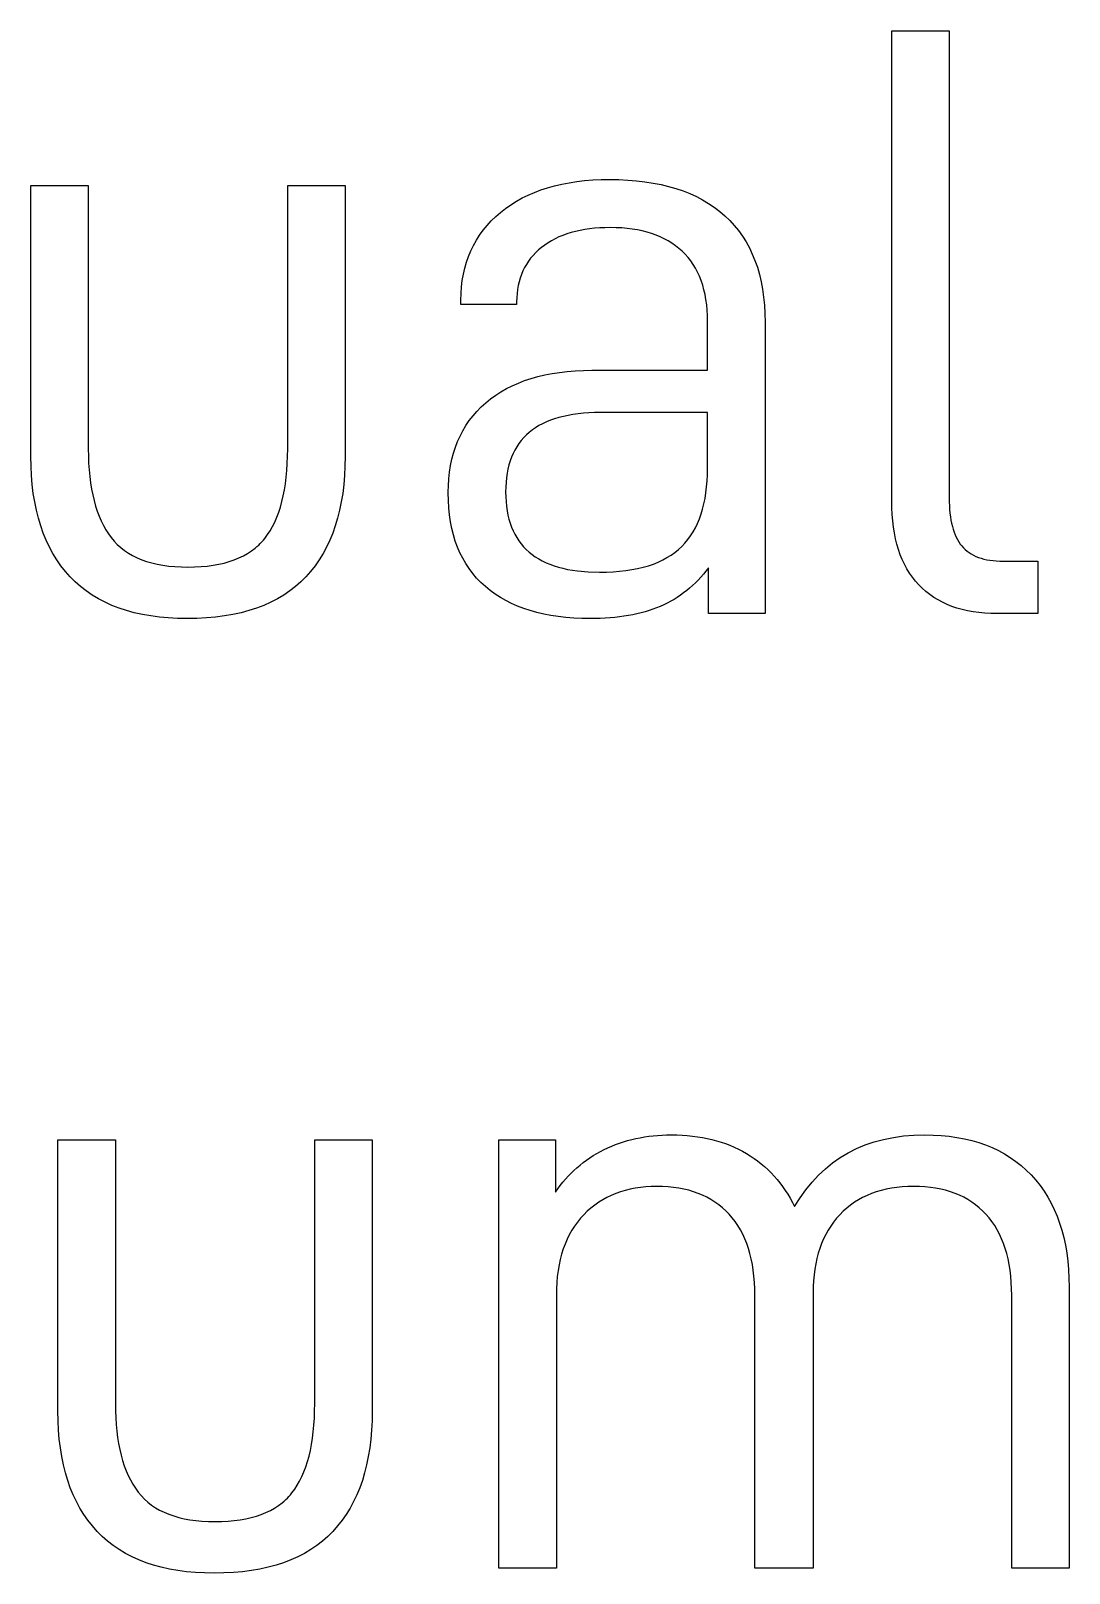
# Model space of a CAD drawing. Header units: millimetres. Extents: x 120 to 180, y -156 to -28.
# Drawn here: x 158.396 to 161.648, y -100.921 to -96.089 of the extents above; entities that cross this region are included whole.
import ezdxf

# ---------------------------------------------------------------- set-up
doc = ezdxf.new("R2010")
doc.units = ezdxf.units.MM
doc.layers.add('F.Silkscreen', color=41, linetype='CONTINUOUS', true_color=0xf2eda1)

msp = doc.modelspace()

# ---------------------------------------------------------------- linework, layer by layer
at = {"layer": 'F.Silkscreen', "linetype": 'CONTINUOUS'}
for p, q in [((161.092525, -97.562233), (161.092525, -96.088521)), ((161.092525, -96.088521), (161.272441, -96.088521)), ((161.272441, -96.088521), (161.272441, -97.551649)), ((158.396423, -97.422), (158.396423, -96.57269)), ((158.396423, -96.57269), (158.576335, -96.57269)), ((158.576335, -96.57269), (158.576335, -97.398194)), ((159.200748, -97.398194), (159.200748, -96.57269)), ((159.200748, -96.57269), (159.380672, -96.57269)), ((159.380672, -96.57269), (159.380672, -97.422)), ((159.954215, -96.602958), (159.973733, -96.594495)), ((159.973733, -96.594495), (159.993977, -96.586838)), ((159.993977, -96.586838), (160.014946, -96.579987)), ((160.014946, -96.579987), (160.036641, -96.573942)), ((160.036641, -96.573942), (160.059061, -96.568702)), ((160.059061, -96.568702), (160.082207, -96.564269)), ((160.082207, -96.564269), (160.106078, -96.560642)), ((160.106078, -96.560642), (160.130675, -96.557821)), ((160.130675, -96.557821), (160.155998, -96.555806)), ((160.155998, -96.555806), (160.182046, -96.554597)), ((160.182046, -96.554597), (160.20882, -96.554194)), ((160.20882, -96.554194), (160.23781, -96.554638)), ((160.23781, -96.554638), (160.265944, -96.555971)), ((160.265944, -96.555971), (160.293223, -96.558192)), ((160.293223, -96.558192), (160.319646, -96.561302)), ((160.319646, -96.561302), (160.345213, -96.565301)), ((160.345213, -96.565301), (160.369925, -96.570188)), ((160.369925, -96.570188), (160.39378, -96.575964)), ((160.39378, -96.575964), (160.41678, -96.582628)), ((160.41678, -96.582628), (160.438925, -96.590182)), ((160.438925, -96.590182), (160.460213, -96.598624)), ((159.883395, -96.644871), (159.900012, -96.633184)), ((159.900012, -96.633184), (159.917354, -96.622303)), ((159.917354, -96.622303), (159.935422, -96.612228)), ((159.935422, -96.612228), (159.954215, -96.602958)), ((160.460213, -96.598624), (160.480646, -96.607956)), ((160.480646, -96.607956), (160.500223, -96.618176)), ((160.500223, -96.618176), (160.518944, -96.629286)), ((160.518944, -96.629286), (160.53681, -96.641284)), ((160.53681, -96.641284), (160.553819, -96.654172)), ((159.825273, -96.698488), (159.838382, -96.684243)), ((159.838382, -96.684243), (159.852459, -96.670536)), ((159.852459, -96.670536), (159.867504, -96.657365)), ((159.867504, -96.657365), (159.883395, -96.644871)), ((160.553819, -96.654172), (160.569973, -96.667949)), ((160.569973, -96.667949), (160.585207, -96.682584)), ((160.585207, -96.682584), (160.599455, -96.698045)), ((159.791761, -96.744441), (159.801962, -96.728587)), ((159.801962, -96.728587), (159.813133, -96.713269)), ((159.813133, -96.713269), (159.825273, -96.698488)), ((160.0386, -96.739977), (160.027216, -96.746049)), ((160.050446, -96.734391), (160.0386, -96.739977)), ((160.062754, -96.729291), (160.050446, -96.734391)), ((160.075526, -96.724677), (160.062754, -96.729291)), ((160.088763, -96.720549), (160.075526, -96.724677)), ((160.102464, -96.716907), (160.088763, -96.720549)), ((160.116632, -96.713751), (160.102464, -96.716907)), ((160.131267, -96.71108), (160.116632, -96.713751)), ((160.146368, -96.708895), (160.131267, -96.71108)), ((160.161939, -96.707196), (160.146368, -96.708895)), ((160.177978, -96.705982), (160.161939, -96.707196)), ((160.194487, -96.705254), (160.177978, -96.705982)), ((160.211467, -96.705011), (160.194487, -96.705254)), ((160.229412, -96.705301), (160.211467, -96.705011)), ((160.246837, -96.706169), (160.229412, -96.705301)), ((160.263742, -96.707615), (160.246837, -96.706169)), ((160.280128, -96.70964), (160.263742, -96.707615)), ((160.295994, -96.712243), (160.280128, -96.70964)), ((160.311341, -96.715425), (160.295994, -96.712243)), ((160.32617, -96.719186), (160.311341, -96.715425)), ((160.340481, -96.723525), (160.32617, -96.719186)), ((160.354274, -96.728443), (160.340481, -96.723525)), ((160.367549, -96.733939), (160.354274, -96.728443)), ((160.380307, -96.740014), (160.367549, -96.733939)), ((160.392549, -96.746667), (160.380307, -96.740014)), ((160.599455, -96.698045), (160.612718, -96.714334)), ((160.612718, -96.714334), (160.624996, -96.731449)), ((160.624996, -96.731449), (160.636289, -96.74939)), ((159.766977, -96.795226), (159.774268, -96.777761)), ((159.774268, -96.777761), (159.782529, -96.760833)), ((159.782529, -96.760833), (159.791761, -96.744441)), ((159.97751, -96.78345), (159.96927, -96.792126)), ((159.986363, -96.775135), (159.97751, -96.78345)), ((159.99583, -96.767181), (159.986363, -96.775135)), ((160.005832, -96.759651), (159.99583, -96.767181)), ((160.016294, -96.752607), (160.005832, -96.759651)), ((160.027216, -96.746049), (160.016294, -96.752607)), ((160.404274, -96.753899), (160.392549, -96.746667)), ((160.415483, -96.76171), (160.404274, -96.753899)), ((160.426177, -96.770099), (160.415483, -96.76171)), ((160.436355, -96.779066), (160.426177, -96.770099)), ((160.445968, -96.788609), (160.436355, -96.779066)), ((160.45496, -96.798709), (160.445968, -96.788609)), ((160.636289, -96.74939), (160.646598, -96.768159)), ((160.646598, -96.768159), (160.655924, -96.787755)), ((160.655924, -96.787755), (160.664266, -96.808178)), ((159.750932, -96.850844), (159.755309, -96.831767)), ((159.755309, -96.831767), (159.760658, -96.813228)), ((159.760658, -96.813228), (159.766977, -96.795226)), ((159.942434, -96.830445), (159.937254, -96.840928)), ((159.948225, -96.820323), (159.942434, -96.830445)), ((159.954628, -96.810562), (159.948225, -96.820323)), ((159.961642, -96.801163), (159.954628, -96.810562)), ((159.96927, -96.792126), (159.961642, -96.801163)), ((160.463332, -96.809367), (160.45496, -96.798709)), ((160.471084, -96.820584), (160.463332, -96.809367)), ((160.478216, -96.832358), (160.471084, -96.820584)), ((160.484728, -96.84469), (160.478216, -96.832358)), ((160.664266, -96.808178), (160.671625, -96.829427)), ((160.671625, -96.829427), (160.678002, -96.851504)), ((159.745095, -96.890608), (159.747527, -96.870457)), ((159.747527, -96.870457), (159.750932, -96.850844)), ((159.925378, -96.87455), (159.92264, -96.886482)), ((159.928727, -96.862981), (159.925378, -96.87455)), ((159.932685, -96.851774), (159.928727, -96.862981)), ((159.937254, -96.840928), (159.932685, -96.851774)), ((160.490619, -96.85758), (160.484728, -96.84469)), ((160.495891, -96.871028), (160.490619, -96.85758)), ((160.500542, -96.885034), (160.495891, -96.871028)), ((160.504573, -96.899598), (160.500542, -96.885034)), ((160.678002, -96.851504), (160.683397, -96.874408)), ((160.683397, -96.874408), (160.687809, -96.898139)), ((159.743148, -96.932521), (159.743635, -96.911296)), ((159.743148, -96.945778), (159.743148, -96.932521)), ((159.743635, -96.911296), (159.745095, -96.890608)), ((159.918078, -96.92445), (159.917774, -96.937831)), ((159.91899, -96.911431), (159.918078, -96.92445)), ((159.92051, -96.898775), (159.91899, -96.911431)), ((159.92264, -96.886482), (159.92051, -96.898775)), ((160.507983, -96.91472), (160.504573, -96.899598)), ((160.510774, -96.9304), (160.507983, -96.91472)), ((160.512945, -96.946638), (160.510774, -96.9304)), ((160.687809, -96.898139), (160.691241, -96.922697)), ((160.691241, -96.922697), (160.693692, -96.948083)), ((159.917774, -96.945778), (159.743148, -96.945778)), ((159.917774, -96.937831), (159.917774, -96.945778)), ((160.514495, -96.963434), (160.512945, -96.946638)), ((160.515425, -96.980787), (160.514495, -96.963434)), ((160.515735, -96.998699), (160.515425, -96.980787)), ((160.693692, -96.948083), (160.695162, -96.974296)), ((160.695162, -96.974296), (160.695652, -97.001336)), ((160.515735, -97.152154), (160.515735, -96.998699)), ((160.695652, -97.001336), (160.695652, -97.914152)), ((159.963118, -97.177608), (159.984244, -97.171642)), ((159.984244, -97.171642), (160.006125, -97.166471)), ((160.006125, -97.166471), (160.028759, -97.162096)), ((160.028759, -97.162096), (160.052148, -97.158517)), ((160.052148, -97.158517), (160.076292, -97.155733)), ((160.076292, -97.155733), (160.101192, -97.153744)), ((160.101192, -97.153744), (160.126847, -97.152551)), ((160.126847, -97.152551), (160.153259, -97.152154)), ((160.153259, -97.152154), (160.515735, -97.152154)), ((159.852168, -97.230117), (159.86878, -97.219376)), ((159.86878, -97.219376), (159.886143, -97.209431)), ((159.886143, -97.209431), (159.904258, -97.200281)), ((159.904258, -97.200281), (159.923125, -97.191928)), ((159.923125, -97.191928), (159.942745, -97.18437)), ((159.942745, -97.18437), (159.963118, -97.177608)), ((159.793577, -97.280682), (159.806925, -97.267031)), ((159.806925, -97.267031), (159.821197, -97.253988)), ((159.821197, -97.253988), (159.836307, -97.241655)), ((159.836307, -97.241655), (159.852168, -97.230117)), ((159.759071, -97.325292), (159.769651, -97.309813)), ((159.769651, -97.309813), (159.781153, -97.294943)), ((159.781153, -97.294943), (159.793577, -97.280682)), ((159.999095, -97.319409), (159.98781, -97.32548)), ((160.010959, -97.313823), (159.999095, -97.319409)), ((160.023403, -97.308723), (160.010959, -97.313823)), ((160.036426, -97.304109), (160.023403, -97.308723)), ((160.050029, -97.299981), (160.036426, -97.304109)), ((160.06421, -97.296338), (160.050029, -97.299981)), ((160.078972, -97.293182), (160.06421, -97.296338)), ((160.094312, -97.29051), (160.078972, -97.293182)), ((160.110233, -97.288325), (160.094312, -97.29051)), ((160.126733, -97.286625), (160.110233, -97.288325)), ((160.143812, -97.285411), (160.126733, -97.286625)), ((160.161471, -97.284683), (160.143812, -97.285411)), ((160.17971, -97.28444), (160.161471, -97.284683)), ((160.515735, -97.28444), (160.17971, -97.28444)), ((160.515735, -97.459063), (160.515735, -97.28444)), ((159.732863, -97.375386), (159.740678, -97.358079)), ((159.740678, -97.358079), (159.749414, -97.341381)), ((159.749414, -97.341381), (159.759071, -97.325292)), ((159.94007, -97.363124), (159.932258, -97.372111)), ((159.948459, -97.354624), (159.94007, -97.363124)), ((159.957428, -97.346609), (159.948459, -97.354624)), ((159.966976, -97.33908), (159.957428, -97.346609)), ((159.977103, -97.332037), (159.966976, -97.33908)), ((159.98781, -97.32548), (159.977103, -97.332037)), ((158.576335, -97.398194), (158.576614, -97.420988)), ((159.200469, -97.421616), (159.200748, -97.398194)), ((159.714943, -97.430966), (159.719996, -97.41183)), ((159.719996, -97.41183), (159.72597, -97.393303)), ((159.72597, -97.393303), (159.732863, -97.375386)), ((159.906803, -97.412915), (159.901886, -97.424331)), ((159.912298, -97.401985), (159.906803, -97.412915)), ((159.918373, -97.391541), (159.912298, -97.401985)), ((159.925026, -97.381583), (159.918373, -97.391541)), ((159.932258, -97.372111), (159.925026, -97.381583)), ((158.396903, -97.452308), (158.396423, -97.422)), ((158.398345, -97.481717), (158.396903, -97.452308)), ((158.576614, -97.420988), (158.577452, -97.443056)), ((158.577452, -97.443056), (158.578847, -97.464401)), ((158.578847, -97.464401), (158.5808, -97.485021)), ((159.198237, -97.466101), (159.199632, -97.444251)), ((159.199632, -97.444251), (159.200469, -97.421616)), ((159.380191, -97.452308), (159.37875, -97.481717)), ((159.380672, -97.422), (159.380191, -97.452308)), ((159.707595, -97.471066), (159.71081, -97.450711)), ((159.71081, -97.450711), (159.714943, -97.430966)), ((159.890606, -97.461494), (159.888003, -97.474854)), ((159.893787, -97.448621), (159.890606, -97.461494)), ((159.897547, -97.436233), (159.893787, -97.448621)), ((159.901886, -97.424331), (159.897547, -97.436233)), ((160.515419, -97.479242), (160.515735, -97.459063)), ((158.400748, -97.510226), (158.398345, -97.481717)), ((158.404112, -97.537836), (158.400748, -97.510226)), ((158.5808, -97.485021), (158.583311, -97.504918)), ((158.583311, -97.504918), (158.586381, -97.52409)), ((159.190703, -97.526934), (159.193772, -97.507442)), ((159.193772, -97.507442), (159.196283, -97.487164)), ((159.196283, -97.487164), (159.198237, -97.466101)), ((159.376346, -97.510226), (159.372982, -97.537836)), ((159.37875, -97.481717), (159.376346, -97.510226)), ((159.703519, -97.533153), (159.703923, -97.513606)), ((159.703923, -97.513606), (159.7053, -97.492031)), ((159.7053, -97.492031), (159.707595, -97.471066)), ((159.884533, -97.503031), (159.883666, -97.517849)), ((159.885979, -97.4887), (159.884533, -97.503031)), ((159.888003, -97.474854), (159.885979, -97.4887)), ((160.51289, -97.517648), (160.51447, -97.498771)), ((160.51447, -97.498771), (160.515419, -97.479242)), ((158.408437, -97.564547), (158.404112, -97.537836)), ((158.586381, -97.52409), (158.590008, -97.542539)), ((158.590008, -97.542539), (158.594194, -97.560264)), ((158.594194, -97.560264), (158.598938, -97.577266)), ((159.182889, -97.563561), (159.187075, -97.54564)), ((159.187075, -97.54564), (159.190703, -97.526934)), ((159.372982, -97.537836), (159.368657, -97.564547)), ((159.703464, -97.53579), (159.703519, -97.533153)), ((159.70392, -97.559573), (159.703464, -97.53579)), ((159.705286, -97.582632), (159.70392, -97.559573)), ((159.883666, -97.517849), (159.883377, -97.533153)), ((159.883377, -97.533153), (159.883663, -97.548616)), ((159.883663, -97.548616), (159.884524, -97.563588)), ((160.504362, -97.570373), (160.507836, -97.553449)), ((160.507836, -97.553449), (160.510678, -97.535874)), ((160.510678, -97.535874), (160.51289, -97.517648)), ((161.092857, -97.583413), (161.092525, -97.562233)), ((161.272441, -97.551649), (161.272596, -97.564334)), ((158.413723, -97.590359), (158.408437, -97.564547)), ((158.419971, -97.615272), (158.413723, -97.590359)), ((158.598938, -97.577266), (158.604239, -97.593543)), ((158.604239, -97.593543), (158.610099, -97.609098)), ((158.610099, -97.609098), (158.616517, -97.623929)), ((159.166984, -97.612611), (159.172844, -97.597046)), ((159.172844, -97.597046), (159.178146, -97.580696)), ((159.178146, -97.580696), (159.182889, -97.563561)), ((159.36337, -97.590359), (159.357122, -97.615272)), ((159.368657, -97.564547), (159.36337, -97.590359)), ((159.707564, -97.604967), (159.705286, -97.582632)), ((159.710751, -97.626579), (159.707564, -97.604967)), ((159.884524, -97.563588), (159.885958, -97.578069)), ((159.885958, -97.578069), (159.887965, -97.59206)), ((159.887965, -97.59206), (159.890547, -97.60556)), ((159.890547, -97.60556), (159.893702, -97.618569)), ((160.490163, -97.617238), (160.495526, -97.602267)), ((160.495526, -97.602267), (160.500259, -97.586646)), ((160.500259, -97.586646), (160.504362, -97.570373)), ((161.093851, -97.603952), (161.092857, -97.583413)), ((161.095509, -97.623849), (161.093851, -97.603952)), ((161.272596, -97.564334), (161.273062, -97.576585)), ((161.273062, -97.576585), (161.273837, -97.5884)), ((161.273837, -97.5884), (161.274922, -97.599781)), ((161.274922, -97.599781), (161.276318, -97.610726)), ((161.276318, -97.610726), (161.278023, -97.621237)), ((158.427179, -97.639286), (158.419971, -97.615272)), ((158.435349, -97.6624), (158.427179, -97.639286)), ((158.616517, -97.623929), (158.623493, -97.638037)), ((158.623493, -97.638037), (158.631027, -97.651422)), ((158.631027, -97.651422), (158.639119, -97.664084)), ((159.137964, -97.66702), (159.146056, -97.654595)), ((159.146056, -97.654595), (159.15359, -97.641385)), ((159.15359, -97.641385), (159.160566, -97.627391)), ((159.160566, -97.627391), (159.166984, -97.612611)), ((159.349913, -97.639286), (159.341742, -97.6624)), ((159.357122, -97.615272), (159.349913, -97.639286)), ((159.714849, -97.647467), (159.710751, -97.626579)), ((159.719856, -97.667631), (159.714849, -97.647467)), ((159.893702, -97.618569), (159.89743, -97.631087)), ((159.89743, -97.631087), (159.901732, -97.643114)), ((159.901732, -97.643114), (159.906608, -97.65465)), ((159.906608, -97.65465), (159.912057, -97.665696)), ((160.462428, -97.67061), (160.470304, -97.658244)), ((160.470304, -97.658244), (160.477552, -97.645226)), ((160.477552, -97.645226), (160.484172, -97.631558)), ((160.484172, -97.631558), (160.490163, -97.617238)), ((161.097829, -97.643106), (161.095509, -97.623849)), ((161.100811, -97.661721), (161.097829, -97.643106)), ((161.278023, -97.621237), (161.280039, -97.631314)), ((161.280039, -97.631314), (161.282364, -97.640956)), ((161.282364, -97.640956), (161.285, -97.650164)), ((161.285, -97.650164), (161.287945, -97.658938)), ((161.287945, -97.658938), (161.291201, -97.667277)), ((158.44448, -97.684616), (158.435349, -97.6624)), ((158.454572, -97.705932), (158.44448, -97.684616)), ((158.465625, -97.726349), (158.454572, -97.705932)), ((158.639119, -97.664084), (158.647769, -97.676023)), ((158.647769, -97.676023), (158.65708, -97.687233)), ((158.65708, -97.687233), (158.667154, -97.69772)), ((158.667154, -97.69772), (158.677992, -97.707484)), ((158.677992, -97.707484), (158.689594, -97.716525)), ((159.099092, -97.709225), (159.104606, -97.70457)), ((159.104606, -97.70457), (159.109929, -97.699739)), ((159.109929, -97.699739), (159.115062, -97.694733)), ((159.115062, -97.694733), (159.120003, -97.689551)), ((159.120003, -97.689551), (159.124754, -97.684194)), ((159.124754, -97.684194), (159.129314, -97.678661)), ((159.129314, -97.678661), (159.137964, -97.66702)), ((159.322517, -97.705932), (159.311463, -97.726349)), ((159.33261, -97.684616), (159.322517, -97.705932)), ((159.341742, -97.6624), (159.33261, -97.684616)), ((159.725773, -97.687072), (159.719856, -97.667631)), ((159.732598, -97.705789), (159.725773, -97.687072)), ((159.740332, -97.723783), (159.732598, -97.705789)), ((159.912057, -97.665696), (159.91808, -97.676251)), ((159.91808, -97.676251), (159.924677, -97.686315)), ((159.924677, -97.686315), (159.931847, -97.695888)), ((159.931847, -97.695888), (159.939591, -97.70497)), ((159.939591, -97.70497), (159.947908, -97.713561)), ((160.42459, -97.713575), (160.435039, -97.703803)), ((160.435039, -97.703803), (160.444795, -97.693389)), ((160.444795, -97.693389), (160.453925, -97.682325)), ((160.453925, -97.682325), (160.462428, -97.67061)), ((161.104454, -97.679695), (161.100811, -97.661721)), ((161.108759, -97.697027), (161.104454, -97.679695)), ((161.113725, -97.713719), (161.108759, -97.697027)), ((161.291201, -97.667277), (161.294766, -97.675183)), ((161.294766, -97.675183), (161.298641, -97.682654)), ((161.298641, -97.682654), (161.302826, -97.689692)), ((161.302826, -97.689692), (161.307321, -97.696296)), ((161.307321, -97.696296), (161.312126, -97.702466)), ((161.312126, -97.702466), (161.317282, -97.708234)), ((158.47764, -97.745867), (158.465625, -97.726349)), ((158.490616, -97.764486), (158.47764, -97.745867)), ((158.689594, -97.716525), (158.70196, -97.724843)), ((158.70196, -97.724843), (158.715091, -97.732438)), ((158.715091, -97.732438), (158.728987, -97.73931)), ((158.728987, -97.73931), (158.743648, -97.745459)), ((158.743648, -97.745459), (158.759075, -97.750884)), ((158.759075, -97.750884), (158.775269, -97.755586)), ((158.775269, -97.755586), (158.792229, -97.759565)), ((159.001816, -97.755957), (159.01801, -97.751389)), ((159.01801, -97.751389), (159.033437, -97.746118)), ((159.033437, -97.746118), (159.048098, -97.740144)), ((159.048098, -97.740144), (159.061994, -97.733468)), ((159.061994, -97.733468), (159.075124, -97.726089)), ((159.075124, -97.726089), (159.08749, -97.718008)), ((159.08749, -97.718008), (159.099092, -97.709225)), ((159.299447, -97.745867), (159.28647, -97.764486)), ((159.311463, -97.726349), (159.299447, -97.745867)), ((159.748973, -97.741053), (159.740332, -97.723783)), ((159.758523, -97.7576), (159.748973, -97.741053)), ((159.947908, -97.713561), (159.956799, -97.721661)), ((159.956799, -97.721661), (159.966264, -97.729271)), ((159.966264, -97.729271), (159.976303, -97.73639)), ((159.976303, -97.73639), (159.986914, -97.743017)), ((159.986914, -97.743017), (159.9981, -97.749154)), ((159.9981, -97.749154), (160.009859, -97.7548)), ((160.009859, -97.7548), (160.022192, -97.759955)), ((160.346008, -97.758969), (160.360996, -97.75298)), ((160.360996, -97.75298), (160.375228, -97.74636)), ((160.375228, -97.74636), (160.388703, -97.739109)), ((160.388703, -97.739109), (160.401422, -97.731228)), ((160.401422, -97.731228), (160.413384, -97.722717)), ((160.413384, -97.722717), (160.42459, -97.713575)), ((161.119351, -97.729769), (161.113725, -97.713719)), ((161.125637, -97.745178), (161.119351, -97.729769)), ((161.132583, -97.759946), (161.125637, -97.745178)), ((161.317282, -97.708234), (161.32283, -97.713629)), ((161.32283, -97.713629), (161.328769, -97.718651)), ((161.328769, -97.718651), (161.3351, -97.723301)), ((161.3351, -97.723301), (161.341823, -97.727579)), ((161.341823, -97.727579), (161.348938, -97.731485)), ((161.348938, -97.731485), (161.356447, -97.735018)), ((161.356447, -97.735018), (161.364349, -97.738179)), ((161.364349, -97.738179), (161.372645, -97.740969)), ((161.372645, -97.740969), (161.381335, -97.743386)), ((161.381335, -97.743386), (161.39042, -97.745431)), ((161.39042, -97.745431), (161.3999, -97.747104)), ((161.3999, -97.747104), (161.409775, -97.748405)), ((161.409775, -97.748405), (161.420046, -97.749335)), ((161.420046, -97.749335), (161.430712, -97.749892)), ((161.430712, -97.749892), (161.441776, -97.750078)), ((161.441776, -97.750078), (161.550258, -97.750078)), ((161.550258, -97.750078), (161.550258, -97.914152)), ((158.504553, -97.782206), (158.490616, -97.764486)), ((158.519451, -97.799026), (158.504553, -97.782206)), ((158.535301, -97.814886), (158.519451, -97.799026)), ((158.792229, -97.759565), (158.809956, -97.762821)), ((158.809956, -97.762821), (158.828451, -97.765353)), ((158.828451, -97.765353), (158.847713, -97.767162)), ((158.847713, -97.767162), (158.867743, -97.768248)), ((158.867743, -97.768248), (158.888542, -97.768609)), ((158.888542, -97.768609), (158.909341, -97.768258)), ((158.909341, -97.768258), (158.929372, -97.767204)), ((158.929372, -97.767204), (158.948634, -97.765446)), ((158.948634, -97.765446), (158.967129, -97.762986)), ((158.967129, -97.762986), (158.984856, -97.759823)), ((158.984856, -97.759823), (159.001816, -97.755957)), ((159.257633, -97.799026), (159.241764, -97.814886)), ((159.272532, -97.782206), (159.257633, -97.799026)), ((159.28647, -97.764486), (159.272532, -97.782206)), ((159.76898, -97.773422), (159.758523, -97.7576)), ((159.780344, -97.788522), (159.76898, -97.773422)), ((159.792614, -97.802897), (159.780344, -97.788522)), ((159.805791, -97.816549), (159.792614, -97.802897)), ((160.022192, -97.759955), (160.035099, -97.764619)), ((160.035099, -97.764619), (160.048579, -97.768792)), ((160.048579, -97.768792), (160.062632, -97.772475)), ((160.062632, -97.772475), (160.07726, -97.775666)), ((160.07726, -97.775666), (160.108235, -97.780576)), ((160.108235, -97.780576), (160.141505, -97.783521)), ((160.141505, -97.783521), (160.17707, -97.784503)), ((160.17707, -97.784503), (160.198867, -97.784188)), ((160.198867, -97.784188), (160.219907, -97.783242)), ((160.219907, -97.783242), (160.240191, -97.781666)), ((160.240191, -97.781666), (160.259719, -97.77946)), ((160.259719, -97.77946), (160.278489, -97.776622)), ((160.278489, -97.776622), (160.296504, -97.773155)), ((160.296504, -97.773155), (160.313762, -97.769057)), ((160.313762, -97.769057), (160.330263, -97.764328)), ((160.330263, -97.764328), (160.346008, -97.758969)), ((160.494575, -97.800472), (160.486182, -97.809532)), ((160.502738, -97.791071), (160.494575, -97.800472)), ((160.510671, -97.781329), (160.502738, -97.791071)), ((160.518375, -97.771247), (160.510671, -97.781329)), ((160.518375, -97.914152), (160.518375, -97.771247)), ((161.140188, -97.774073), (161.132583, -97.759946)), ((161.148453, -97.787559), (161.140188, -97.774073)), ((161.157376, -97.800403), (161.148453, -97.787559)), ((161.166957, -97.812606), (161.157376, -97.800403)), ((158.552093, -97.829722), (158.535301, -97.814886)), ((158.569827, -97.843536), (158.552093, -97.829722)), ((158.588502, -97.856327), (158.569827, -97.843536)), ((159.207086, -97.843536), (159.188276, -97.856327)), ((159.224915, -97.829722), (159.207086, -97.843536)), ((159.241764, -97.814886), (159.224915, -97.829722)), ((159.819873, -97.829478), (159.805791, -97.816549)), ((159.834785, -97.841652), (159.819873, -97.829478)), ((159.850446, -97.85304), (159.834785, -97.841652)), ((160.440776, -97.849721), (160.431006, -97.856735)), ((160.450316, -97.842365), (160.440776, -97.849721)), ((160.459627, -97.834669), (160.450316, -97.842365)), ((160.468708, -97.826631), (160.459627, -97.834669)), ((160.47756, -97.818252), (160.468708, -97.826631)), ((160.486182, -97.809532), (160.47756, -97.818252)), ((161.177196, -97.824168), (161.166957, -97.812606)), ((161.188063, -97.835065), (161.177196, -97.824168)), ((161.199531, -97.845258), (161.188063, -97.835065)), ((161.211601, -97.854749), (161.199531, -97.845258)), ((158.608119, -97.868095), (158.588502, -97.856327)), ((158.628676, -97.87884), (158.608119, -97.868095)), ((158.650173, -97.888562), (158.628676, -97.87884)), ((158.67261, -97.89726), (158.650173, -97.888562)), ((158.695987, -97.904936), (158.67261, -97.89726)), ((159.103218, -97.89726), (159.079497, -97.904936)), ((159.125956, -97.888562), (159.103218, -97.89726)), ((159.147711, -97.87884), (159.125956, -97.888562)), ((159.168484, -97.868095), (159.147711, -97.87884)), ((159.188276, -97.856327), (159.168484, -97.868095)), ((159.866856, -97.863643), (159.850446, -97.85304)), ((159.884014, -97.873461), (159.866856, -97.863643)), ((159.901919, -97.882493), (159.884014, -97.873461)), ((159.92057, -97.89074), (159.901919, -97.882493)), ((159.939967, -97.898202), (159.92057, -97.89074)), ((159.960109, -97.904878), (159.939967, -97.898202)), ((160.344436, -97.900636), (160.332412, -97.904681)), ((160.356155, -97.896291), (160.344436, -97.900636)), ((160.367568, -97.891647), (160.356155, -97.896291)), ((160.378715, -97.886683), (160.367568, -97.891647)), ((160.389632, -97.881377), (160.378715, -97.886683)), ((160.400319, -97.875729), (160.389632, -97.881377)), ((160.410778, -97.869739), (160.400319, -97.875729)), ((160.421006, -97.863408), (160.410778, -97.869739)), ((160.431006, -97.856735), (160.421006, -97.863408)), ((161.224272, -97.863536), (161.211601, -97.854749)), ((161.237545, -97.871621), (161.224272, -97.863536)), ((161.25142, -97.879002), (161.237545, -97.871621)), ((161.265896, -97.885681), (161.25142, -97.879002)), ((161.280974, -97.891656), (161.265896, -97.885681)), ((161.296653, -97.896929), (161.280974, -97.891656)), ((161.312935, -97.901498), (161.296653, -97.896929)), ((158.720303, -97.911588), (158.695987, -97.904936)), ((158.745557, -97.917217), (158.720303, -97.911588)), ((158.771749, -97.921823), (158.745557, -97.917217)), ((158.79888, -97.925405), (158.771749, -97.921823)), ((158.826948, -97.927964), (158.79888, -97.925405)), ((158.855953, -97.929499), (158.826948, -97.927964)), ((158.885894, -97.930011), (158.855953, -97.929499)), ((158.916507, -97.929499), (158.885894, -97.930011)), ((158.946134, -97.927964), (158.916507, -97.929499)), ((158.974776, -97.925405), (158.946134, -97.927964)), ((159.002432, -97.921823), (158.974776, -97.925405)), ((159.029104, -97.917217), (159.002432, -97.921823)), ((159.054792, -97.911588), (159.029104, -97.917217)), ((159.079497, -97.904936), (159.054792, -97.911588)), ((159.980994, -97.910768), (159.960109, -97.904878)), ((160.002623, -97.915874), (159.980994, -97.910768)), ((160.024994, -97.920193), (160.002623, -97.915874)), ((160.048107, -97.923728), (160.024994, -97.920193)), ((160.071961, -97.926477), (160.048107, -97.923728)), ((160.096555, -97.92844), (160.071961, -97.926477)), ((160.121888, -97.929618), (160.096555, -97.92844)), ((160.14796, -97.930011), (160.121888, -97.929618)), ((160.179773, -97.929411), (160.14796, -97.930011)), ((160.210327, -97.927612), (160.179773, -97.929411)), ((160.225134, -97.926262), (160.210327, -97.927612)), ((160.239629, -97.924613), (160.225134, -97.926262)), ((160.253812, -97.922664), (160.239629, -97.924613)), ((160.267685, -97.920416), (160.253812, -97.922664)), ((160.281247, -97.917868), (160.267685, -97.920416)), ((160.294501, -97.91502), (160.281247, -97.917868)), ((160.307445, -97.911873), (160.294501, -97.91502)), ((160.320082, -97.908427), (160.307445, -97.911873)), ((160.332412, -97.904681), (160.320082, -97.908427)), ((160.695652, -97.914152), (160.518375, -97.914152)), ((161.329817, -97.905365), (161.312935, -97.901498)), ((161.347302, -97.908528), (161.329817, -97.905365)), ((161.365388, -97.910989), (161.347302, -97.908528)), ((161.384075, -97.912746), (161.365388, -97.910989)), ((161.403365, -97.913801), (161.384075, -97.912746)), ((161.423255, -97.914152), (161.403365, -97.913801)), ((161.550258, -97.914152), (161.423255, -97.914152)), ((158.481086, -100.412734), (158.481086, -99.563424)), ((158.481086, -99.563424), (158.661006, -99.563424)), ((158.661006, -99.563424), (158.661006, -100.388928)), ((159.285419, -100.388928), (159.285419, -99.563424)), ((159.285419, -99.563424), (159.465343, -99.563424)), ((159.465343, -99.563424), (159.465343, -100.412734)), ((159.86222, -100.904886), (159.86222, -99.563424)), ((159.86222, -99.563424), (160.039485, -99.563424)), ((160.039485, -99.563424), (160.039485, -99.727463)), ((160.191623, -99.593876), (160.203467, -99.588268)), ((160.203467, -99.588268), (160.215485, -99.583022)), ((160.215485, -99.583022), (160.227676, -99.578138)), ((160.227676, -99.578138), (160.240041, -99.573615)), ((160.240041, -99.573615), (160.252579, -99.569454)), ((160.252579, -99.569454), (160.265291, -99.565656)), ((160.265291, -99.565656), (160.278177, -99.562218)), ((160.278177, -99.562218), (160.291236, -99.559143)), ((160.291236, -99.559143), (160.304469, -99.55643)), ((160.304469, -99.55643), (160.317876, -99.554078)), ((160.317876, -99.554078), (160.331456, -99.552088)), ((160.331456, -99.552088), (160.34521, -99.55046)), ((160.34521, -99.55046), (160.359137, -99.549194)), ((160.359137, -99.549194), (160.373238, -99.548289)), ((160.373238, -99.548289), (160.387513, -99.547746)), ((160.387513, -99.547746), (160.401962, -99.547565)), ((160.401962, -99.547565), (160.419019, -99.547793)), ((160.419019, -99.547793), (160.435761, -99.548475)), ((160.435761, -99.548475), (160.452188, -99.549612)), ((160.452188, -99.549612), (160.4683, -99.551204)), ((160.4683, -99.551204), (160.4841, -99.553251)), ((160.4841, -99.553251), (160.499587, -99.555752)), ((160.499587, -99.555752), (160.514762, -99.558708)), ((160.514762, -99.558708), (160.529626, -99.562119)), ((160.529626, -99.562119), (160.544181, -99.565984)), ((160.544181, -99.565984), (160.558426, -99.570303)), ((160.558426, -99.570303), (160.572362, -99.575077)), ((160.572362, -99.575077), (160.585991, -99.580306)), ((160.585991, -99.580306), (160.599313, -99.585988)), ((160.599313, -99.585988), (160.612329, -99.592125)), ((160.612329, -99.592125), (160.62504, -99.598716)), ((160.956267, -99.603792), (160.982299, -99.590614)), ((160.982299, -99.590614), (161.009447, -99.579193)), ((161.009447, -99.579193), (161.037709, -99.569529)), ((161.037709, -99.569529), (161.067085, -99.561622)), ((161.067085, -99.561622), (161.097574, -99.555472)), ((161.097574, -99.555472), (161.129176, -99.55108)), ((161.129176, -99.55108), (161.161889, -99.548444)), ((161.161889, -99.548444), (161.195712, -99.547565)), ((161.195712, -99.547565), (161.22213, -99.548056)), ((161.22213, -99.548056), (161.247803, -99.549529)), ((161.247803, -99.549529), (161.272732, -99.551983)), ((161.272732, -99.551983), (161.296917, -99.555418)), ((161.296917, -99.555418), (161.320357, -99.559836)), ((161.320357, -99.559836), (161.343054, -99.565235)), ((161.343054, -99.565235), (161.365007, -99.571617)), ((161.365007, -99.571617), (161.386215, -99.57898)), ((161.386215, -99.57898), (161.406679, -99.587325)), ((161.406679, -99.587325), (161.426399, -99.596652)), ((160.116265, -99.642235), (160.126185, -99.634367)), ((160.126185, -99.634367), (160.136385, -99.626818)), ((160.136385, -99.626818), (160.146867, -99.61959)), ((160.146867, -99.61959), (160.157631, -99.612682)), ((160.157631, -99.612682), (160.168678, -99.606093)), ((160.168678, -99.606093), (160.180008, -99.599825)), ((160.180008, -99.599825), (160.191623, -99.593876)), ((160.62504, -99.598716), (160.637447, -99.605761)), ((160.637447, -99.605761), (160.649524, -99.613236)), ((160.649524, -99.613236), (160.661247, -99.621104)), ((160.661247, -99.621104), (160.672617, -99.629364)), ((160.672617, -99.629364), (160.683633, -99.638016)), ((160.683633, -99.638016), (160.694295, -99.647061)), ((160.884871, -99.653869), (160.907552, -99.63542)), ((160.907552, -99.63542), (160.931351, -99.618728)), ((160.931351, -99.618728), (160.956267, -99.603792)), ((161.426399, -99.596652), (161.445375, -99.606961)), ((161.445375, -99.606961), (161.463607, -99.618253)), ((161.463607, -99.618253), (161.481094, -99.630526)), ((161.481094, -99.630526), (161.497837, -99.643782)), ((160.062595, -99.69617), (160.070847, -99.68638)), ((160.070847, -99.68638), (160.079376, -99.676911)), ((160.079376, -99.676911), (160.088181, -99.667762)), ((160.088181, -99.667762), (160.097264, -99.658933)), ((160.097264, -99.658933), (160.106625, -99.650424)), ((160.106625, -99.650424), (160.116265, -99.642235)), ((160.694295, -99.647061), (160.704604, -99.656498)), ((160.704604, -99.656498), (160.71456, -99.666328)), ((160.71456, -99.666328), (160.724162, -99.67655)), ((160.724162, -99.67655), (160.733411, -99.687166)), ((160.733411, -99.687166), (160.742306, -99.698174)), ((160.842865, -99.696039), (160.863308, -99.674076)), ((160.863308, -99.674076), (160.884871, -99.653869)), ((161.497837, -99.643782), (161.513836, -99.65802)), ((161.513836, -99.65802), (161.52909, -99.673241)), ((161.52909, -99.673241), (161.543508, -99.68934)), ((160.039485, -99.727463), (160.046915, -99.716712)), ((160.046915, -99.716712), (160.054618, -99.706281)), ((160.054618, -99.706281), (160.062595, -99.69617)), ((160.214285, -99.737005), (160.200649, -99.743581)), ((160.228363, -99.73112), (160.214285, -99.737005)), ((160.242885, -99.725928), (160.228363, -99.73112)), ((160.257851, -99.721428), (160.242885, -99.725928)), ((160.273261, -99.717621), (160.257851, -99.721428)), ((160.289115, -99.714505), (160.273261, -99.717621)), ((160.305414, -99.712082), (160.289115, -99.714505)), ((160.322159, -99.710352), (160.305414, -99.712082)), ((160.33935, -99.709313), (160.322159, -99.710352)), ((160.356986, -99.708967), (160.33935, -99.709313)), ((160.374939, -99.709308), (160.356986, -99.708967)), ((160.392383, -99.71033), (160.374939, -99.709308)), ((160.409319, -99.712035), (160.392383, -99.71033)), ((160.425746, -99.714421), (160.409319, -99.712035)), ((160.441664, -99.717489), (160.425746, -99.714421)), ((160.457075, -99.721239), (160.441664, -99.717489)), ((160.471976, -99.725671), (160.457075, -99.721239)), ((160.486369, -99.730786), (160.471976, -99.725671)), ((160.500253, -99.736583), (160.486369, -99.730786)), ((160.513629, -99.743063), (160.500253, -99.736583)), ((160.742306, -99.698174), (160.750848, -99.709575)), ((160.750848, -99.709575), (160.759037, -99.721368)), ((160.759037, -99.721368), (160.766873, -99.733555)), ((160.766873, -99.733555), (160.774355, -99.746135)), ((160.805341, -99.745238), (160.823543, -99.71976)), ((160.823543, -99.71976), (160.842865, -99.696039)), ((161.01517, -99.737005), (161.001455, -99.743581)), ((161.029391, -99.73112), (161.01517, -99.737005)), ((161.044117, -99.725928), (161.029391, -99.73112)), ((161.059348, -99.721428), (161.044117, -99.725928)), ((161.075083, -99.717621), (161.059348, -99.721428)), ((161.091323, -99.714505), (161.075083, -99.717621)), ((161.108066, -99.712082), (161.091323, -99.714505)), ((161.125313, -99.710352), (161.108066, -99.712082)), ((161.143063, -99.709313), (161.125313, -99.710352)), ((161.161315, -99.708967), (161.143063, -99.709313)), ((161.179268, -99.709308), (161.161315, -99.708967)), ((161.196712, -99.71033), (161.179268, -99.709308)), ((161.213648, -99.712035), (161.196712, -99.71033)), ((161.230075, -99.714421), (161.213648, -99.712035)), ((161.245994, -99.717489), (161.230075, -99.714421)), ((161.261404, -99.721239), (161.245994, -99.717489)), ((161.276306, -99.725671), (161.261404, -99.721239)), ((161.290699, -99.730786), (161.276306, -99.725671)), ((161.304584, -99.736583), (161.290699, -99.730786)), ((161.31796, -99.743063), (161.304584, -99.736583)), ((161.543508, -99.68934), (161.556995, -99.706213)), ((161.556995, -99.706213), (161.569552, -99.723862)), ((161.569552, -99.723862), (161.581179, -99.742285)), ((160.150529, -99.776811), (160.139102, -99.786849)), ((160.162397, -99.767465), (160.150529, -99.776811)), ((160.174706, -99.758812), (160.162397, -99.767465)), ((160.187456, -99.75085), (160.174706, -99.758812)), ((160.200649, -99.743581), (160.187456, -99.75085)), ((160.526496, -99.750225), (160.513629, -99.743063)), ((160.538855, -99.75807), (160.526496, -99.750225)), ((160.550704, -99.766598), (160.538855, -99.75807)), ((160.562046, -99.775808), (160.550704, -99.766598)), ((160.572878, -99.785702), (160.562046, -99.775808)), ((160.774355, -99.746135), (160.781485, -99.759107)), ((160.781485, -99.759107), (160.788261, -99.772473)), ((160.788261, -99.772473), (160.805341, -99.745238)), ((160.951659, -99.776811), (160.940478, -99.786849)), ((160.963348, -99.767465), (160.951659, -99.776811)), ((160.975544, -99.758812), (160.963348, -99.767465)), ((160.988246, -99.75085), (160.975544, -99.758812)), ((161.001455, -99.743581), (160.988246, -99.75085)), ((161.330828, -99.750225), (161.31796, -99.743063)), ((161.343187, -99.75807), (161.330828, -99.750225)), ((161.355037, -99.766598), (161.343187, -99.75807)), ((161.36638, -99.775808), (161.355037, -99.766598)), ((161.377213, -99.785702), (161.36638, -99.775808)), ((161.581179, -99.742285), (161.591876, -99.761484)), ((161.591876, -99.761484), (161.601643, -99.781457)), ((161.601643, -99.781457), (161.61048, -99.802205)), ((160.098863, -99.833477), (160.090462, -99.84662)), ((160.107939, -99.820923), (160.098863, -99.833477)), ((160.11769, -99.808957), (160.107939, -99.820923)), ((160.128116, -99.79758), (160.11769, -99.808957)), ((160.139102, -99.786849), (160.128116, -99.79758)), ((160.583202, -99.796279), (160.572878, -99.785702)), ((160.592959, -99.807501), (160.583202, -99.796279)), ((160.60209, -99.819343), (160.592959, -99.807501)), ((160.610594, -99.831806), (160.60209, -99.819343)), ((160.618471, -99.84489), (160.610594, -99.831806)), ((160.901483, -99.833199), (160.893344, -99.846125)), ((160.910272, -99.820799), (160.901483, -99.833199)), ((160.919713, -99.808926), (160.910272, -99.820799)), ((160.929805, -99.79758), (160.919713, -99.808926)), ((160.940478, -99.786849), (160.929805, -99.79758)), ((161.387538, -99.796279), (161.377213, -99.785702)), ((161.397296, -99.807501), (161.387538, -99.796279)), ((161.406427, -99.819343), (161.397296, -99.807501)), ((161.41493, -99.831806), (161.406427, -99.819343)), ((161.422806, -99.84489), (161.41493, -99.831806)), ((161.61048, -99.802205), (161.618387, -99.823728)), ((161.618387, -99.823728), (161.625364, -99.846027)), ((160.075682, -99.874673), (160.069303, -99.889582)), ((160.082735, -99.860352), (160.075682, -99.874673)), ((160.090462, -99.84662), (160.082735, -99.860352)), ((160.62572, -99.858594), (160.618471, -99.84489)), ((160.63234, -99.872918), (160.62572, -99.858594)), ((160.638332, -99.887862), (160.63234, -99.872918)), ((160.879021, -99.873558), (160.872836, -99.888064)), ((160.885857, -99.859578), (160.879021, -99.873558)), ((160.893344, -99.846125), (160.885857, -99.859578)), ((161.430055, -99.858594), (161.422806, -99.84489)), ((161.436674, -99.872918), (161.430055, -99.858594)), ((161.442666, -99.887862), (161.436674, -99.872918)), ((161.625364, -99.846027), (161.63141, -99.8691)), ((161.63141, -99.8691), (161.636526, -99.892949)), ((160.058563, -99.921166), (160.054202, -99.937842)), ((160.063597, -99.90508), (160.058563, -99.921166)), ((160.069303, -99.889582), (160.063597, -99.90508)), ((160.643695, -99.903427), (160.638332, -99.887862)), ((160.648429, -99.919612), (160.643695, -99.903427)), ((160.652532, -99.936417), (160.648429, -99.919612)), ((160.862419, -99.918657), (160.858187, -99.934743)), ((160.867302, -99.903097), (160.862419, -99.918657)), ((160.872836, -99.888064), (160.867302, -99.903097)), ((161.448028, -99.903427), (161.442666, -99.887862)), ((161.452761, -99.919612), (161.448028, -99.903427)), ((161.456864, -99.936417), (161.452761, -99.919612)), ((161.636526, -99.892949), (161.640713, -99.917573)), ((161.640713, -99.917573), (161.643968, -99.942973)), ((160.047495, -99.972961), (160.045148, -99.991403)), ((160.050512, -99.955107), (160.047495, -99.972961)), ((160.054202, -99.937842), (160.050512, -99.955107)), ((160.656006, -99.953842), (160.652532, -99.936417)), ((160.658849, -99.971887), (160.656006, -99.953842)), ((160.66106, -99.990552), (160.658849, -99.971887)), ((160.851677, -99.968495), (160.849399, -99.986161)), ((160.854607, -99.951356), (160.851677, -99.968495)), ((160.858187, -99.934743), (160.854607, -99.951356)), ((161.460337, -99.953842), (161.456864, -99.936417)), ((161.463179, -99.971887), (161.460337, -99.953842)), ((161.46539, -99.990552), (161.463179, -99.971887)), ((161.643968, -99.942973), (161.646294, -99.969147)), ((161.646294, -99.969147), (161.647689, -99.996098)), ((160.043473, -100.010435), (160.042468, -100.030056)), ((160.045148, -99.991403), (160.043473, -100.010435)), ((160.662641, -100.009837), (160.66106, -99.990552)), ((160.663589, -100.029742), (160.662641, -100.009837)), ((160.846795, -100.023073), (160.846469, -100.042319)), ((160.847771, -100.004354), (160.846795, -100.023073)), ((160.849399, -99.986161), (160.847771, -100.004354)), ((161.46697, -100.009837), (161.46539, -99.990552)), ((161.467918, -100.029742), (161.46697, -100.009837)), ((161.647689, -99.996098), (161.648155, -100.023823)), ((161.648155, -100.023823), (161.648155, -100.904886)), ((160.042468, -100.030056), (160.042133, -100.050266)), ((160.042133, -100.050266), (160.042133, -100.904886)), ((160.663905, -100.050266), (160.663589, -100.029742)), ((160.663905, -100.904886), (160.663905, -100.050266)), ((160.846469, -100.042319), (160.846469, -100.904886)), ((161.468234, -100.050266), (161.467918, -100.029742)), ((161.468234, -100.904886), (161.468234, -100.050266)), ((158.481567, -100.443042), (158.481086, -100.412734)), ((158.661006, -100.388928), (158.661285, -100.411722)), ((158.661285, -100.411722), (158.662122, -100.43379)), ((159.284303, -100.434985), (159.28514, -100.41235)), ((159.28514, -100.41235), (159.285419, -100.388928)), ((159.465343, -100.412734), (159.464862, -100.443042)), ((158.483009, -100.472451), (158.481567, -100.443042)), ((158.662122, -100.43379), (158.663518, -100.455135)), ((158.663518, -100.455135), (158.665471, -100.475755)), ((159.280954, -100.477898), (159.282907, -100.456835)), ((159.282907, -100.456835), (159.284303, -100.434985)), ((159.464862, -100.443042), (159.463421, -100.472451)), ((158.485412, -100.50096), (158.483009, -100.472451)), ((158.488776, -100.52857), (158.485412, -100.50096)), ((158.665471, -100.475755), (158.667982, -100.495652)), ((158.667982, -100.495652), (158.671052, -100.514824)), ((159.275373, -100.517668), (159.278443, -100.498176)), ((159.278443, -100.498176), (159.280954, -100.477898)), ((159.461018, -100.50096), (159.457654, -100.52857)), ((159.463421, -100.472451), (159.461018, -100.50096)), ((158.493102, -100.555281), (158.488776, -100.52857)), ((158.498389, -100.581093), (158.493102, -100.555281)), ((158.671052, -100.514824), (158.67468, -100.533273)), ((158.67468, -100.533273), (158.678865, -100.550998)), ((158.678865, -100.550998), (158.683609, -100.568)), ((159.262817, -100.57143), (159.26756, -100.554295)), ((159.26756, -100.554295), (159.271746, -100.536374)), ((159.271746, -100.536374), (159.275373, -100.517668)), ((159.453328, -100.555281), (159.448042, -100.581093)), ((159.457654, -100.52857), (159.453328, -100.555281)), ((158.504637, -100.606006), (158.498389, -100.581093)), ((158.511846, -100.63002), (158.504637, -100.606006)), ((158.683609, -100.568), (158.688911, -100.584277)), ((158.688911, -100.584277), (158.694771, -100.599832)), ((158.694771, -100.599832), (158.70119, -100.614663)), ((159.245237, -100.618125), (159.251655, -100.603345)), ((159.251655, -100.603345), (159.257515, -100.58778)), ((159.257515, -100.58778), (159.262817, -100.57143)), ((159.441794, -100.606006), (159.434585, -100.63002)), ((159.448042, -100.581093), (159.441794, -100.606006)), ((158.520017, -100.653134), (158.511846, -100.63002)), ((158.529149, -100.67535), (158.520017, -100.653134)), ((158.70119, -100.614663), (158.708166, -100.628771)), ((158.708166, -100.628771), (158.715701, -100.642156)), ((158.715701, -100.642156), (158.723793, -100.654818)), ((158.723793, -100.654818), (158.732444, -100.666757)), ((159.222635, -100.657754), (159.230727, -100.645329)), ((159.230727, -100.645329), (159.238261, -100.632119)), ((159.238261, -100.632119), (159.245237, -100.618125)), ((159.426415, -100.653134), (159.417283, -100.67535)), ((159.434585, -100.63002), (159.426415, -100.653134)), ((158.539241, -100.696666), (158.529149, -100.67535)), ((158.550295, -100.717083), (158.539241, -100.696666)), ((158.732444, -100.666757), (158.741755, -100.677967)), ((158.741755, -100.677967), (158.751829, -100.688454)), ((158.751829, -100.688454), (158.762666, -100.698218)), ((158.762666, -100.698218), (158.774268, -100.707259)), ((159.172161, -100.708742), (159.183763, -100.699959)), ((159.183763, -100.699959), (159.189277, -100.695304)), ((159.189277, -100.695304), (159.1946, -100.690473)), ((159.1946, -100.690473), (159.199733, -100.685467)), ((159.199733, -100.685467), (159.204674, -100.680285)), ((159.204674, -100.680285), (159.209425, -100.674928)), ((159.209425, -100.674928), (159.213985, -100.669395)), ((159.213985, -100.669395), (159.222635, -100.657754)), ((159.40719, -100.696666), (159.396135, -100.717083)), ((159.417283, -100.67535), (159.40719, -100.696666)), ((158.56231, -100.736601), (158.550295, -100.717083)), ((158.575286, -100.75522), (158.56231, -100.736601)), ((158.774268, -100.707259), (158.786634, -100.715577)), ((158.786634, -100.715577), (158.799764, -100.723172)), ((158.799764, -100.723172), (158.81366, -100.730044)), ((158.81366, -100.730044), (158.828321, -100.736193)), ((158.828321, -100.736193), (158.843748, -100.741618)), ((158.843748, -100.741618), (158.859941, -100.74632)), ((158.859941, -100.74632), (158.876901, -100.750299)), ((158.876901, -100.750299), (158.894628, -100.753555)), ((159.0518, -100.75372), (159.069527, -100.750557)), ((159.069527, -100.750557), (159.086487, -100.746691)), ((159.086487, -100.746691), (159.10268, -100.742123)), ((159.10268, -100.742123), (159.118108, -100.736852)), ((159.118108, -100.736852), (159.132769, -100.730878)), ((159.132769, -100.730878), (159.146665, -100.724202)), ((159.146665, -100.724202), (159.159795, -100.716823)), ((159.159795, -100.716823), (159.172161, -100.708742)), ((159.38412, -100.736601), (159.371142, -100.75522)), ((159.396135, -100.717083), (159.38412, -100.736601)), ((158.589223, -100.77294), (158.575286, -100.75522)), ((158.604122, -100.78976), (158.589223, -100.77294)), ((158.619972, -100.80562), (158.604122, -100.78976)), ((158.894628, -100.753555), (158.913122, -100.756087)), ((158.913122, -100.756087), (158.932384, -100.757896)), ((158.932384, -100.757896), (158.952414, -100.758982)), ((158.952414, -100.758982), (158.973213, -100.759343)), ((158.973213, -100.759343), (158.994012, -100.758992)), ((158.994012, -100.758992), (159.014043, -100.757938)), ((159.014043, -100.757938), (159.033305, -100.75618)), ((159.033305, -100.75618), (159.0518, -100.75372)), ((159.342304, -100.78976), (159.326435, -100.80562)), ((159.357204, -100.77294), (159.342304, -100.78976)), ((159.371142, -100.75522), (159.357204, -100.77294)), ((158.636765, -100.820456), (158.619972, -100.80562)), ((158.654499, -100.83427), (158.636765, -100.820456)), ((158.673175, -100.847061), (158.654499, -100.83427)), ((158.692792, -100.858829), (158.673175, -100.847061)), ((159.272947, -100.847061), (159.253155, -100.858829)), ((159.291757, -100.83427), (159.272947, -100.847061)), ((159.309586, -100.820456), (159.291757, -100.83427)), ((159.326435, -100.80562), (159.309586, -100.820456)), ((158.713349, -100.869574), (158.692792, -100.858829)), ((158.734847, -100.879296), (158.713349, -100.869574)), ((158.757284, -100.887994), (158.734847, -100.879296)), ((158.780661, -100.89567), (158.757284, -100.887994)), ((158.804976, -100.902322), (158.780661, -100.89567)), ((159.164168, -100.89567), (159.139463, -100.902322)), ((159.187888, -100.887994), (159.164168, -100.89567)), ((159.210626, -100.879296), (159.187888, -100.887994)), ((159.232382, -100.869574), (159.210626, -100.879296)), ((159.253155, -100.858829), (159.232382, -100.869574)), ((158.83023, -100.907951), (158.804976, -100.902322)), ((158.856422, -100.912557), (158.83023, -100.907951)), ((158.883552, -100.916139), (158.856422, -100.912557)), ((158.91162, -100.918698), (158.883552, -100.916139)), ((158.940624, -100.920233), (158.91162, -100.918698)), ((158.970565, -100.920745), (158.940624, -100.920233)), ((159.001178, -100.920233), (158.970565, -100.920745)), ((159.030805, -100.918698), (159.001178, -100.920233)), ((159.059447, -100.916139), (159.030805, -100.918698)), ((159.087103, -100.912557), (159.059447, -100.916139)), ((159.113775, -100.907951), (159.087103, -100.912557)), ((159.139463, -100.902322), (159.113775, -100.907951)), ((160.042133, -100.904886), (159.86222, -100.904886)), ((160.846469, -100.904886), (160.663905, -100.904886)), ((161.648155, -100.904886), (161.468234, -100.904886))]:
    msp.add_line(p, q, dxfattribs=at)

doc.saveas('drawing.dxf')
